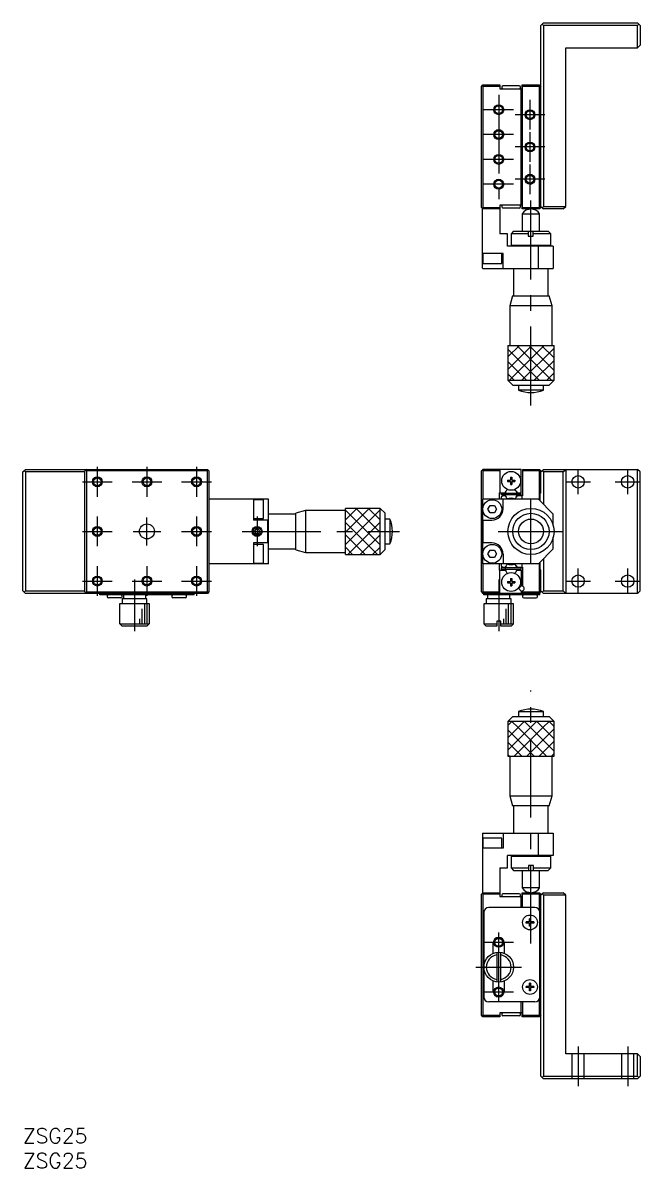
# Model space of a CAD drawing. Extents: x 0 to 266, y -8 to 223.
# Drawn here: x 0 to 124.4, y -8 to 222.8 of the extents above; entities that cross this region are included whole.
import ezdxf

# ---------------------------------------------------------------- set-up
doc = ezdxf.new("R2010")
doc.units = 0
doc.header["$LTSCALE"] = 0.5
doc.linetypes.add('CENTER', pattern=[50.8, 31.75, -6.35, 6.35, -6.35])
doc.linetypes.add('DASHED', pattern=[19.05, 12.7, -6.35])
for name, color, linetype in [('MSM_CENTER', 1, 'CENTER'), ('MSM_CONTINUOUS', 7, 'CONTINUOUS'), ('MSM_DASHED', 4, 'DASHED'), ('MSM_NARROW', 5, 'CONTINUOUS'), ('MSM_PART_NUMBER', 7, 'CONTINUOUS')]:
    doc.layers.add(name, color=color, linetype=linetype)
doc.styles.get("Standard").update_dxf_attribs({"font": 'txt.shx', "height": 3, "bigfont": 'bigfont.shx'})

# ---------------------------------------------------------------- blocks, each defined once
blk = doc.blocks.new('*U11')
at = {"layer": 'MSM_PART_NUMBER'}
blk.add_text('ZSG25', height=3, dxfattribs=at).set_placement((0, -3))
blk = doc.blocks.new('*U12')
at = {"layer": 'MSM_PART_NUMBER'}
blk.add_text('ZSG25', height=3, dxfattribs=at).set_placement((0, -8))

msp = doc.modelspace()

# ---------------------------------------------------------------- linework, layer by layer
at = {"layer": 'MSM_CENTER'}
for p, q in [((95.916778, 208.266882), (95.916778, 187.266882)), ((102.216778, 207.266882), (102.216778, 201.266882)), ((98.916778, 205.266882), (92.916778, 205.266882)), ((105.216778, 204.266882), (99.216778, 204.266882)), ((98.916778, 200.266882), (92.916778, 200.266882)), ((102.216778, 200.766882), (102.216778, 194.766882)), ((105.216778, 197.766882), (99.216778, 197.766882)), ((98.916778, 195.266882), (92.916778, 195.266882)), ((102.216778, 194.266882), (102.216778, 188.266882)), ((98.916778, 190.266882), (92.916778, 190.266882)), ((105.216778, 191.266882), (99.216778, 191.266882)), ((102.416778, 145.687381), (102.416778, 190.516882)), ((15, 133.291775), (15, 127.291775)), ((25, 133.291775), (25, 127.291775)), ((35, 133.291775), (35, 127.291775)), ((111.916778, 127.791775), (111.916778, 132.791775)), ((121.916778, 127.791775), (121.916778, 132.791775)), ((12, 130.291775), (18, 130.291775)), ((22, 130.291775), (28, 130.291775)), ((32, 130.291775), (38, 130.291775)), ((109.416778, 130.291775), (114.416778, 130.291775)), ((119.416778, 130.291775), (124.416778, 130.291775)), ((102.416778, 113.711775), (102.416778, 126.871775)), ((15, 123.291775), (15, 117.291775)), ((25, 117.491775), (25, 123.091775)), ((35, 123.291775), (35, 117.291775)), ((47.2, 123.291775), (47.2, 117.291775)), ((12, 120.291775), (18, 120.291775)), ((22.2, 120.291775), (27.8, 120.291775)), ((32, 120.291775), (38, 120.291775)), ((44.2, 120.291775), (75.900542, 120.291775)), ((95.836778, 120.291775), (108.996778, 120.291775)), ((15, 113.291775), (15, 107.291775)), ((25, 113.291775), (25, 107.291775)), ((35, 113.291775), (35, 107.291775)), ((111.916778, 107.791775), (111.916778, 112.791775)), ((121.916778, 107.791775), (121.916778, 112.791775)), ((12, 110.291775), (18, 110.291775)), ((22, 110.291775), (28, 110.291775)), ((22.5, 110.591124), (22.5, 100.191775)), ((32, 110.291775), (38, 110.291775)), ((95.916778, 110.591124), (95.916778, 100.191775)), ((109.416778, 110.291775), (114.416778, 110.291775)), ((119.416778, 110.291775), (124.416778, 110.291775)), ((102.416778, 37.25), (102.416778, 88.24509)), ((95.916778, 25.697615), (95.916778, 39.474798)), ((92.916778, 37.5), (98.916778, 37.5)), ((91.316778, 32.5), (100.516778, 32.5)), ((92.916778, 27.5), (98.916778, 27.5)), ((111.916778, 16.5), (111.916778, 8.5)), ((121.916778, 16.5), (121.916778, 8.5))]:
    msp.add_line(p, q, dxfattribs=at)
at = {"layer": 'MSM_CONTINUOUS'}
for p, q in [((104.916778, 222.766882), (104.416778, 222.266882)), ((104.416778, 185.566882), (104.416778, 222.266882)), ((104.666778, 222.516882), (104.916778, 222.266882)), ((104.916778, 222.766882), (123.916778, 222.766882)), ((104.916778, 222.266882), (104.916778, 185.766882)), ((123.916778, 222.266882), (104.916778, 222.266882)), ((124.416778, 222.266882), (123.916778, 222.766882)), ((123.916778, 222.266882), (124.166778, 222.516882)), ((123.916778, 217.766882), (123.916778, 222.266882)), ((124.416778, 222.266882), (124.416778, 218.266882)), ((109.416778, 217.766882), (123.916778, 217.766882)), ((109.416778, 185.766882), (109.416778, 217.766882)), ((123.916778, 217.766882), (124.416778, 218.266882)), ((92.416778, 209.966882), (92.716778, 210.266882)), ((92.716778, 209.966882), (92.566778, 210.116882)), ((92.716778, 210.266882), (96.116778, 210.266882)), ((96.116778, 210.266882), (96.116778, 209.466882)), ((100.066778, 210.066882), (96.766778, 210.066882)), ((100.616778, 209.466882), (100.616778, 210.266882)), ((100.616778, 210.266882), (104.116778, 210.266882)), ((100.716778, 185.266882), (100.716778, 210.266882)), ((104.116778, 210.266882), (104.416778, 209.966882)), ((104.266778, 210.116882), (104.116778, 209.966882)), ((92.416778, 185.566882), (92.416778, 209.966882)), ((92.716778, 209.966882), (92.716778, 185.566882)), ((96.116778, 209.966882), (92.716778, 209.966882)), ((96.116778, 209.466882), (100.616778, 209.466882)), ((96.516778, 209.816882), (96.516778, 209.716882)), ((100.316778, 209.716882), (100.316778, 209.816882)), ((100.416778, 186.066882), (100.416778, 209.466882)), ((104.116778, 209.966882), (100.716778, 209.966882)), ((104.116778, 185.566882), (104.116778, 209.966882)), ((92.716778, 185.266882), (92.416778, 185.566882)), ((92.566778, 185.416882), (92.716778, 185.566882)), ((96.116778, 185.266882), (92.616778, 185.266882)), ((92.616778, 173.366882), (92.616778, 185.266882)), ((92.716778, 185.566882), (96.116778, 185.566882)), ((100.616778, 186.066882), (96.116778, 186.066882)), ((96.116778, 186.066882), (96.116778, 180.266882)), ((96.516778, 185.816882), (96.516778, 185.716882)), ((100.066778, 185.466882), (96.766778, 185.466882)), ((100.316778, 185.716882), (100.316778, 185.816882)), ((100.616778, 185.266882), (100.616778, 186.066882)), ((104.116778, 185.266882), (100.616778, 185.266882)), ((100.716778, 185.566882), (104.116778, 185.566882)), ((104.116778, 185.566882), (104.266778, 185.416882)), ((104.416778, 185.566882), (104.116778, 185.266882)), ((104.416778, 185.766882), (104.916778, 185.266882)), ((104.916778, 185.766882), (104.666778, 185.516882)), ((104.916778, 185.766882), (109.416778, 185.766882)), ((108.916778, 185.266882), (104.916778, 185.266882)), ((108.916778, 185.266882), (109.416778, 185.766882)), ((100.666778, 184.266882), (104.166778, 184.266882)), ((100.666778, 184.266882), (100.666778, 180.766882)), ((104.166778, 180.766882), (104.166778, 184.266882)), ((97.716778, 180.266882), (96.116778, 180.266882)), ((97.716778, 177.766882), (97.716778, 180.266882)), ((98.916778, 180.766882), (98.416778, 180.266882)), ((101.880856, 180.266882), (98.416778, 180.266882)), ((98.416778, 180.266882), (98.416778, 177.966882)), ((98.916778, 180.766882), (105.916778, 180.766882)), ((101.885426, 180.766882), (101.880856, 180.266882)), ((101.880856, 180.266882), (101.880856, 179.766882)), ((102.880815, 180.266882), (102.885385, 180.766882)), ((106.416778, 180.266882), (102.880815, 180.266882)), ((102.880815, 179.766882), (102.880815, 180.266882)), ((106.416778, 180.266882), (105.916778, 180.766882)), ((106.416778, 177.966882), (106.416778, 180.266882)), ((106.916778, 177.766882), (97.716778, 177.766882)), ((98.416778, 177.966882), (98.616778, 177.766882)), ((98.416778, 177.966882), (106.416778, 177.966882)), ((101.880856, 179.766882), (102.880815, 179.766882)), ((103.916778, 173.266882), (103.916778, 177.766882)), ((106.216778, 177.766882), (106.416778, 177.966882)), ((106.916778, 177.766882), (106.916778, 173.266882)), ((96.816778, 176.266882), (92.616778, 176.266882)), ((92.716778, 176.266882), (92.716778, 174.266882)), ((96.516778, 174.266882), (96.516778, 176.266882)), ((96.816778, 173.266882), (96.816778, 176.266882)), ((92.616778, 173.366882), (92.716778, 173.266882)), ((92.716778, 174.266882), (96.516778, 174.266882)), ((92.716778, 173.266882), (106.916778, 173.266882)), ((98.916778, 173.266882), (98.916778, 167.766882)), ((105.916778, 167.766882), (105.916778, 173.266882)), ((98.716778, 167.766882), (98.166778, 165.766882)), ((98.716778, 167.766882), (106.116778, 167.766882)), ((106.666778, 165.766882), (106.116778, 167.766882)), ((106.666778, 165.766882), (98.166778, 165.766882)), ((98.166778, 165.766882), (98.166778, 157.766882)), ((106.666778, 157.766882), (106.666778, 165.766882)), ((97.766778, 157.766882), (107.066778, 157.766882)), ((97.766778, 157.766882), (97.766778, 150.766882)), ((107.066778, 150.766882), (107.066778, 157.766882)), ((97.766778, 150.766882), (98.766778, 149.766882)), ((97.766778, 150.766882), (107.066778, 150.766882)), ((106.066778, 149.766882), (107.066778, 150.766882)), ((98.766778, 149.766882), (106.066778, 149.766882)), ((99.916778, 149.766882), (99.916778, 148.766882)), ((104.916778, 148.766882), (99.916778, 148.766882)), ((104.916778, 148.766882), (104.916778, 149.766882)), ((0, 132.291775), (0.5, 132.791775)), ((0, 108.291775), (0, 132.291775)), ((0.25, 132.541775), (0.5, 132.291775)), ((0.5, 132.791775), (37.2, 132.791775)), ((0.5, 132.291775), (0.5, 108.291775)), ((12.5, 132.291775), (0.5, 132.291775)), ((12.8, 132.791775), (12.5, 132.491775)), ((12.5, 108.091775), (12.5, 132.491775)), ((12.65, 132.641775), (12.8, 132.491775)), ((37.2, 132.491775), (12.8, 132.491775)), ((12.8, 132.491775), (12.8, 108.091775)), ((37.2, 132.791775), (37.5, 132.491775)), ((37.2, 132.491775), (37.35, 132.641775)), ((37.2, 108.091775), (37.2, 132.491775)), ((37.5, 132.491775), (37.5, 108.091775)), ((92.416778, 132.491775), (92.716778, 132.791775)), ((92.416778, 108.091775), (92.416778, 132.491775)), ((92.716778, 132.491775), (92.566778, 132.641775)), ((100.416778, 132.791775), (92.716778, 132.791775)), ((92.716778, 132.491775), (92.716778, 126.791775)), ((96.116778, 132.491775), (92.716778, 132.491775)), ((96.116778, 132.791775), (96.116778, 128.091775)), ((100.416778, 128.091775), (100.416778, 132.791775)), ((100.716778, 132.791775), (104.116778, 132.791775)), ((100.716778, 132.791775), (100.716778, 127.491775)), ((104.116778, 132.491775), (100.716778, 132.491775)), ((104.116778, 132.791775), (104.416778, 132.491775)), ((104.266778, 132.641775), (104.116778, 132.491775)), ((104.116778, 126.591775), (104.116778, 132.491775)), ((104.416778, 132.291775), (104.916778, 132.791775)), ((104.416778, 128.091775), (104.416778, 132.491775)), ((104.666778, 132.541775), (104.916778, 132.291775)), ((104.916778, 132.791775), (123.916778, 132.791775)), ((108.916778, 132.291775), (104.916778, 132.291775)), ((104.916778, 132.291775), (104.916778, 125.791775)), ((108.916778, 132.291775), (109.416778, 132.791775)), ((108.916778, 108.291775), (108.916778, 132.291775)), ((109.416788, 132.791775), (109.416788, 107.791775)), ((123.916778, 107.791775), (123.916778, 132.791775)), ((124.416778, 132.291775), (123.916778, 132.791775)), ((124.416778, 108.291775), (124.416778, 132.291775)), ((97.666778, 130.616775), (98.291778, 130.616775)), ((97.666778, 130.616775), (97.666778, 130.366775)), ((97.666778, 130.366775), (98.291778, 130.366775)), ((98.291778, 131.241775), (98.541778, 131.241775)), ((98.291778, 131.241775), (98.291778, 130.616775)), ((98.291778, 130.366775), (98.291778, 129.741775)), ((98.291778, 129.741775), (98.541778, 129.741775)), ((98.541778, 131.241775), (98.541778, 130.616775)), ((98.541778, 130.616775), (99.166778, 130.616775)), ((98.541778, 130.366775), (98.541778, 129.741775)), ((98.541778, 130.366775), (99.166778, 130.366775)), ((99.166778, 130.616775), (99.166778, 130.366775)), ((96.016778, 128.091775), (97.215312, 128.091775)), ((96.016778, 128.091775), (96.016778, 126.791775)), ((96.416778, 127.941775), (96.416778, 127.641775)), ((100.416778, 127.941775), (96.416778, 127.941775)), ((100.416778, 127.641775), (96.416778, 127.641775)), ((96.716778, 127.491775), (96.416778, 127.191775)), ((96.416778, 127.191775), (96.416778, 126.791775)), ((97.215312, 127.491775), (96.716778, 127.491775)), ((97.215312, 128.091775), (97.385775, 128.387025)), ((97.215312, 127.491775), (97.385775, 127.196525)), ((99.447781, 128.387025), (99.618244, 128.091775)), ((99.618244, 127.491775), (99.447781, 127.196525)), ((99.618244, 128.091775), (100.416778, 128.091775)), ((100.716778, 127.491775), (99.618244, 127.491775)), ((100.416778, 127.641775), (100.416778, 127.941775)), ((100.616778, 126.791775), (100.616778, 127.491775)), ((104.416778, 128.091775), (104.216778, 127.891775)), ((104.216778, 127.891775), (104.216778, 126.491775)), ((49.5, 126.791775), (37.5, 126.791775)), ((46.5, 126.791775), (46.5, 122.591775)), ((48.5, 126.691775), (46.5, 126.691775)), ((48.5, 122.891853), (48.5, 126.691775)), ((49.5, 113.791775), (49.5, 126.791775)), ((65, 115.641775), (65, 124.941775)), ((72, 124.941775), (65, 124.941775)), ((73, 123.941775), (72, 124.941775)), ((72, 115.641775), (72, 124.941775)), ((103.916778, 126.791775), (92.616778, 126.791775)), ((92.616778, 126.791775), (92.616778, 113.791775)), ((93.750788, 124.799619), (94.190576, 125.545666)), ((94.176991, 124.045728), (93.750788, 124.799619)), ((94.190576, 125.545666), (95.056565, 125.537823)), ((95.482768, 124.783932), (95.042981, 124.037884)), ((95.056565, 125.537823), (95.482768, 124.783932)), ((96.816778, 124.891775), (96.816778, 126.791775)), ((103.916778, 126.791775), (106.916778, 123.791775)), ((46.5, 122.891775), (48.5, 122.891775)), ((49.5, 122.591775), (46.5, 122.591775)), ((49.4, 117.991775), (49.4, 122.591775)), ((55, 123.791775), (49.5, 123.791775)), ((57, 124.541775), (55, 123.991775)), ((55, 116.591775), (55, 123.991775)), ((65, 124.541775), (57, 124.541775)), ((57, 124.541775), (57, 116.041775)), ((73, 116.641775), (73, 123.941775)), ((74, 122.791775), (73, 122.791775)), ((74, 122.791775), (74, 117.791775)), ((92.616778, 122.591775), (94.516778, 122.591775)), ((92.716778, 122.591775), (92.716778, 117.991775)), ((95.042981, 124.037884), (94.176991, 124.045728)), ((106.916778, 121.463313), (106.916778, 123.791775)), ((46.940192, 120.741775), (46.680384, 120.291775)), ((46.680384, 120.291775), (46.940192, 119.841775)), ((46.940192, 120.741775), (47.459807, 120.741775)), ((47.459806, 120.741775), (47.719614, 120.291775)), ((47.719615, 120.291775), (47.459807, 119.841775)), ((46.5, 117.991775), (46.5, 113.791775)), ((49.5, 117.991775), (46.5, 117.991775)), ((48.5, 117.691775), (46.5, 117.691775)), ((47.459807, 119.841775), (46.940192, 119.841775)), ((48.5, 113.891853), (48.5, 117.691775)), ((73, 117.791775), (74, 117.791775)), ((94.516778, 117.991775), (92.616778, 117.991775)), ((106.916778, 116.791775), (106.916778, 119.120238)), ((49.5, 116.791775), (55, 116.791775)), ((55, 116.591775), (57, 116.041775)), ((57, 116.041775), (65, 116.041775)), ((65, 115.641775), (72, 115.641775)), ((72, 115.641775), (73, 116.641775)), ((93.750788, 115.799619), (94.190576, 116.545666)), ((94.176991, 115.045728), (93.750788, 115.799619)), ((94.190576, 116.545666), (95.056565, 116.537823)), ((95.482768, 115.783932), (95.042981, 115.037884)), ((95.056565, 116.537823), (95.482768, 115.783932)), ((96.816778, 115.691775), (96.816778, 113.791775)), ((106.916778, 116.791775), (103.916778, 113.791775)), ((49.5, 113.791775), (37.5, 113.791775)), ((46.5, 113.891775), (48.5, 113.891775)), ((103.916778, 113.791775), (92.616778, 113.791775)), ((92.716778, 113.791775), (92.716778, 108.091775)), ((95.042981, 115.037884), (94.176991, 115.045728)), ((96.016778, 113.791775), (96.016778, 112.491775)), ((96.416778, 113.791775), (96.416778, 113.391775)), ((96.416778, 113.391775), (96.716778, 113.091775)), ((96.716778, 113.091775), (97.215312, 113.091775)), ((97.385775, 113.387025), (97.215312, 113.091775)), ((99.447781, 113.387025), (99.618244, 113.091775)), ((99.618244, 113.091775), (100.716778, 113.091775)), ((100.616778, 113.091775), (100.616778, 113.791775)), ((100.716778, 113.091775), (100.716778, 109.268745)), ((104.116778, 108.091775), (104.116778, 113.991775)), ((104.216778, 114.091775), (104.216778, 112.691775)), ((104.916778, 114.791775), (104.916778, 108.291775)), ((96.016778, 112.491775), (97.215312, 112.491775)), ((96.116778, 107.791775), (96.116778, 112.491775)), ((96.416778, 112.941775), (96.416778, 112.641775)), ((100.416778, 112.941775), (96.416778, 112.941775)), ((100.416778, 112.641775), (96.416778, 112.641775)), ((97.215312, 112.491775), (97.385775, 112.196525)), ((98.291778, 110.841775), (98.541778, 110.841775)), ((98.291778, 110.841775), (98.291778, 110.216775)), ((98.541778, 110.841775), (98.541778, 110.216775)), ((99.447781, 112.196525), (99.618244, 112.491775)), ((99.618244, 112.491775), (100.416778, 112.491775)), ((100.416778, 112.641775), (100.416778, 112.941775)), ((100.416778, 112.491775), (100.416778, 109.268745)), ((104.216778, 112.691775), (104.416778, 112.491775)), ((104.416778, 108.091775), (104.416778, 112.491775)), ((97.666778, 110.216775), (98.291778, 110.216775)), ((97.666778, 110.216775), (97.666778, 109.966775)), ((97.666778, 109.966775), (98.291778, 109.966775)), ((98.291778, 109.966775), (98.291778, 109.341775)), ((98.291778, 109.341775), (98.541778, 109.341775)), ((98.541778, 110.216775), (99.166778, 110.216775)), ((98.541778, 109.966775), (98.541778, 109.341775)), ((98.541778, 109.966775), (99.166778, 109.966775)), ((99.166778, 110.216775), (99.166778, 109.966775)), ((0.5, 107.791775), (0, 108.291775)), ((0.5, 108.291775), (0.25, 108.041775)), ((0.5, 108.291775), (12.5, 108.291775)), ((37.2, 107.791775), (0.5, 107.791775)), ((12.5, 108.091775), (12.8, 107.791775)), ((12.65, 107.941775), (12.8, 108.091775)), ((12.8, 108.091775), (37.2, 108.091775)), ((15.5, 107.491775), (15.5, 107.791775)), ((34.5, 107.491775), (15.5, 107.491775)), ((17, 107.241775), (17, 107.141775)), ((19.75, 106.891775), (17.25, 106.891775)), ((20, 107.141775), (20, 107.241775)), ((20, 106.691775), (20, 105.691775)), ((25, 106.691775), (20, 106.691775)), ((20.25, 107.491775), (20.25, 106.691775)), ((24.75, 106.691775), (24.75, 107.491775)), ((25, 105.691775), (25, 106.691775)), ((30, 107.241775), (30, 107.141775)), ((32.75, 106.891775), (30.25, 106.891775)), ((33, 107.141775), (33, 107.241775)), ((34.5, 107.491775), (34.5, 107.791775)), ((37.2, 108.091775), (37.35, 107.941775)), ((37.5, 108.091775), (37.2, 107.791775)), ((92.416778, 108.091775), (92.716778, 107.791775)), ((92.566778, 107.941775), (92.716778, 108.091775)), ((92.716778, 108.091775), (96.116778, 108.091775)), ((104.216778, 107.791775), (92.716778, 107.791775)), ((92.916778, 107.491775), (92.916778, 107.791775)), ((104.216778, 107.491775), (92.916778, 107.491775)), ((93.416778, 106.691775), (93.416778, 105.691775)), ((98.416778, 106.691775), (93.416778, 106.691775)), ((93.666778, 107.491775), (93.666778, 106.691775)), ((98.166778, 106.691775), (98.166778, 107.491775)), ((98.416778, 105.691775), (98.416778, 106.691775)), ((100.416778, 108.314806), (100.416778, 107.791775)), ((100.716778, 108.314806), (100.716778, 107.791775)), ((100.716778, 108.091775), (104.116778, 108.091775)), ((100.716778, 107.241775), (100.716778, 107.141775)), ((100.966778, 106.891775), (103.466778, 106.891775)), ((103.716778, 107.141775), (103.716778, 107.241775)), ((104.116778, 108.091775), (104.266778, 107.941775)), ((104.116778, 107.791775), (104.416778, 108.091775)), ((104.216778, 107.491775), (104.216778, 107.791775)), ((104.916778, 107.791775), (104.416778, 108.291775)), ((104.916778, 108.291775), (104.666778, 108.041775)), ((104.916778, 108.291775), (108.916778, 108.291775)), ((123.916778, 107.791775), (104.916778, 107.791775)), ((109.416778, 107.791775), (108.916778, 108.291775)), ((124.416778, 108.291775), (123.916778, 107.791775)), ((19.5, 105.691775), (19.5, 102.191775)), ((25.5, 105.691775), (19.5, 105.691775)), ((25.5, 102.191775), (25.5, 105.691775)), ((92.916778, 105.691775), (92.916778, 101.691775)), ((98.916778, 105.691775), (92.916778, 105.691775)), ((98.916778, 101.691775), (98.916778, 105.691775)), ((19.526786, 102.191775), (19.5, 102.191775)), ((19.526786, 101.691775), (19.526786, 102.191775)), ((19.526786, 101.691775), (25.473213, 101.691775)), ((20.032207, 101.191775), (19.526786, 101.691775)), ((25.473213, 101.691775), (24.967792, 101.191775)), ((25.473213, 102.191775), (25.473213, 101.691775)), ((25.5, 102.191775), (25.473213, 102.191775)), ((92.916778, 101.691775), (93.416778, 101.191775)), ((92.916778, 101.691775), (95.516778, 101.691775)), ((95.516778, 102.191775), (95.516778, 101.191775)), ((96.316778, 102.191775), (95.516778, 102.191775)), ((96.316778, 101.191775), (96.316778, 102.191775)), ((96.316778, 101.691775), (98.916778, 101.691775)), ((98.416778, 101.191775), (98.916778, 101.691775)), ((24.967792, 101.191775), (20.032207, 101.191775)), ((95.516778, 101.191775), (93.416778, 101.191775)), ((98.416778, 101.191775), (96.316778, 101.191775)), ((99.916778, 84), (99.916778, 83)), ((99.916778, 84), (104.916778, 84)), ((104.916778, 83), (104.916778, 84)), ((98.766778, 83), (97.766778, 82)), ((107.066778, 82), (97.766778, 82)), ((97.766778, 82), (97.766778, 75)), ((98.766778, 83), (106.066778, 83)), ((107.066778, 82), (106.066778, 83)), ((107.066778, 75), (107.066778, 82)), ((97.766778, 75), (107.066778, 75)), ((98.166778, 75), (98.166778, 67)), ((106.666778, 67), (106.666778, 75)), ((98.166778, 67), (98.716778, 65)), ((98.166778, 67), (106.666778, 67)), ((106.116778, 65), (106.666778, 67)), ((106.116778, 65), (98.716778, 65)), ((98.916778, 65), (98.916778, 59.5)), ((105.916778, 59.5), (105.916778, 65)), ((92.716778, 59.5), (92.616778, 59.4)), ((92.616778, 59.4), (92.616778, 47.5)), ((92.716778, 59.5), (106.916778, 59.5)), ((92.716778, 58.5), (92.716778, 56.5)), ((96.516778, 58.5), (92.716778, 58.5)), ((96.516778, 56.5), (96.516778, 58.5)), ((96.816778, 59.5), (96.816778, 56.5)), ((103.916778, 55), (103.916778, 59.5)), ((106.916778, 59.5), (106.916778, 55)), ((96.816778, 56.5), (92.616778, 56.5)), ((97.716778, 52.5), (97.716778, 55)), ((106.916778, 55), (97.716778, 55)), ((98.616778, 55), (98.416778, 54.8)), ((106.416778, 54.8), (98.416778, 54.8)), ((98.416778, 54.8), (98.416778, 52.5)), ((106.416778, 54.8), (106.216778, 55)), ((106.416778, 52.5), (106.416778, 54.8)), ((96.116778, 52.5), (97.716778, 52.5)), ((96.116778, 52.5), (96.116778, 46.7)), ((98.416778, 52.5), (101.952741, 52.5)), ((98.416778, 52.5), (98.916778, 52)), ((98.916778, 52), (105.916778, 52)), ((100.666778, 52), (100.666778, 48.5)), ((101.952741, 52.5), (101.948171, 52)), ((102.9527, 53), (101.952741, 53)), ((101.952741, 53), (101.952741, 52.5)), ((102.94813, 52), (102.9527, 52.5)), ((102.9527, 52.5), (102.9527, 53)), ((102.9527, 52.5), (106.416778, 52.5)), ((104.166778, 48.5), (104.166778, 52)), ((105.916778, 52), (106.416778, 52.5)), ((104.166778, 48.5), (100.666778, 48.5)), ((92.416778, 47.2), (92.716778, 47.5)), ((92.416778, 22.8), (92.416778, 47.2)), ((92.716778, 47.2), (92.566778, 47.35)), ((92.616778, 47.5), (96.116778, 47.5)), ((92.716778, 47.2), (92.716778, 22.8)), ((96.116778, 47.2), (92.716778, 47.2)), ((96.116778, 46.7), (100.616778, 46.7)), ((96.516778, 47.05), (96.516778, 46.95)), ((100.066778, 47.3), (96.766778, 47.3)), ((100.316778, 46.95), (100.316778, 47.05)), ((100.416778, 44.5), (100.416778, 46.7)), ((100.616778, 46.7), (100.616778, 47.5)), ((100.616778, 47.5), (104.116778, 47.5)), ((100.716778, 44.5), (100.716778, 47.5)), ((104.116778, 47.2), (100.716778, 47.2)), ((104.116778, 47.5), (104.416778, 47.2)), ((104.266778, 47.35), (104.116778, 47.2)), ((104.116778, 43.93589), (104.116778, 47.2)), ((104.916778, 47.5), (104.416778, 47)), ((104.416778, 10.5), (104.416778, 47.2)), ((104.666778, 47.25), (104.916778, 47)), ((104.916778, 47.5), (108.916778, 47.5)), ((104.916778, 47), (104.916778, 10.5)), ((109.416778, 47), (104.916778, 47)), ((109.416778, 47), (108.916778, 47.5)), ((109.416778, 15), (109.416778, 47)), ((103.216778, 44.5), (93.916778, 44.5)), ((92.916778, 43.5), (92.916778, 26.5)), ((101.466778, 41.375), (101.466778, 41.625)), ((102.091778, 41.625), (101.466778, 41.625)), ((102.091778, 41.625), (102.091778, 42.25)), ((102.341778, 42.25), (102.091778, 42.25)), ((102.341778, 42.25), (102.341778, 41.625)), ((102.966778, 41.625), (102.341778, 41.625)), ((102.966778, 41.625), (102.966778, 41.375)), ((104.216778, 26.5), (104.216778, 43.5)), ((102.091778, 41.375), (101.466778, 41.375)), ((102.091778, 40.75), (102.091778, 41.375)), ((102.341778, 40.75), (102.091778, 40.75)), ((102.341778, 41.375), (102.341778, 40.75)), ((102.966778, 41.375), (102.341778, 41.375)), ((94.816778, 35.291057), (94.816778, 37.4)), ((97.016778, 37.4), (97.016778, 35.291057)), ((95.516778, 35.473214), (95.516778, 29.526786)), ((96.316778, 29.526786), (96.316778, 35.473214)), ((94.816778, 27.6), (94.816778, 29.708943)), ((97.016778, 29.708943), (97.016778, 27.6)), ((101.466778, 28.375), (101.466778, 28.625)), ((102.091778, 28.625), (101.466778, 28.625)), ((102.091778, 28.375), (101.466778, 28.375)), ((102.091778, 28.625), (102.091778, 29.25)), ((102.341778, 29.25), (102.091778, 29.25)), ((102.091778, 27.75), (102.091778, 28.375)), ((102.341778, 27.75), (102.091778, 27.75)), ((102.341778, 29.25), (102.341778, 28.625)), ((102.966778, 28.625), (102.341778, 28.625)), ((102.341778, 28.375), (102.341778, 27.75)), ((102.966778, 28.375), (102.341778, 28.375)), ((102.966778, 28.625), (102.966778, 28.375)), ((103.216778, 25.5), (93.916778, 25.5)), ((100.416778, 23.3), (100.416778, 25.5)), ((100.716778, 25.5), (100.716778, 22.5)), ((104.116778, 22.8), (104.116778, 26.06411)), ((100.616778, 23.3), (96.116778, 23.3)), ((96.116778, 23.3), (96.116778, 22.5)), ((100.616778, 22.5), (100.616778, 23.3)), ((92.716778, 22.5), (92.416778, 22.8)), ((92.566778, 22.65), (92.716778, 22.8)), ((92.716778, 22.8), (96.116778, 22.8)), ((96.116778, 22.5), (92.716778, 22.5)), ((96.516778, 23.05), (96.516778, 22.95)), ((100.066778, 22.7), (96.766778, 22.7)), ((100.316778, 22.95), (100.316778, 23.05)), ((104.116778, 22.5), (100.616778, 22.5)), ((100.716778, 22.8), (104.116778, 22.8)), ((104.116778, 22.8), (104.266778, 22.65)), ((104.416778, 22.8), (104.116778, 22.5)), ((123.916778, 15), (109.416778, 15)), ((123.916778, 10.5), (123.916778, 15)), ((124.416778, 14.5), (123.916778, 15)), ((124.416778, 14.5), (124.416778, 10.5)), ((104.416778, 10.5), (104.916778, 10)), ((104.916778, 10.5), (104.666778, 10.25)), ((104.916778, 10.5), (123.916778, 10.5)), ((123.916778, 10), (104.916778, 10)), ((124.166778, 10.25), (123.916778, 10.5)), ((123.916778, 10), (124.416778, 10.5))]:
    msp.add_line(p, q, dxfattribs=at)
for centre, radius in [((95.916778, 205.266882), 0.7835), ((102.216778, 204.266882), 0.7835), ((95.916778, 200.266882), 0.7835), ((102.216778, 197.766882), 0.7835), ((95.916778, 195.266882), 0.7835), ((102.216778, 191.266882), 0.7835), ((95.916778, 190.266882), 0.7835), ((98.416778, 130.491775), 1.9), ((111.916778, 130.291775), 1.25), ((121.916778, 130.291775), 1.25), ((15, 130.291775), 0.7835), ((25, 130.291775), 0.7835), ((35, 130.291775), 0.7835), ((94.616778, 124.791775), 1.9), ((102.416778, 120.291775), 4.65), ((102.416778, 120.291775), 3.65), ((102.416778, 120.291775), 2.5), ((15, 120.291775), 0.7835), ((25, 120.291775), 1.5), ((35, 120.291775), 0.7835), ((47.2, 120.291775), 0.8), ((94.616778, 115.791775), 1.9), ((15, 110.291775), 0.7835), ((25, 110.291775), 0.7835), ((35, 110.291775), 0.7835), ((98.416778, 110.091775), 1.9), ((111.916778, 110.291775), 1.25), ((121.916778, 110.291775), 1.25), ((102.216778, 41.5), 1.5), ((95.916778, 37.5), 0.7835), ((95.916778, 32.5), 3), ((102.216778, 28.5), 1.5), ((95.916778, 27.5), 0.7835)]:
    msp.add_circle(centre, radius, dxfattribs=at)
for centre, radius, start, end in [((96.766778, 209.816882), 0.25, 90, 180), ((100.066778, 209.816882), 0.25, 0, 90), ((96.766778, 209.716882), 0.25, 180, 270), ((100.066778, 209.716882), 0.25, 270, 0), ((96.766778, 185.816882), 0.25, 90, 180), ((96.766778, 185.716882), 0.25, 180, 270), ((100.066778, 185.816882), 0.25, 0, 90), ((100.066778, 185.716882), 0.25, 270, 0), ((102.416778, 183.235632), 2.03125, 30.510237, 149.489763), ((102.416778, 154.766882), 6.5, 247.380135, 292.619865), ((98.416778, 127.791774), 1.1905, 150, 180), ((98.416778, 127.791774), 1.1905, 187.238411, 210), ((98.416778, 127.791775), 1.1905, 135, 150), ((98.416778, 127.791775), 1.1905, 210, 225), ((98.416778, 125.091775), 1.9, 63.474648, 116.525352), ((98.507778, 127.699635), 1.32, 128.260088, 134.965001), ((98.507778, 127.883916), 1.32, 225.034999, 231.739912), ((98.416778, 127.791774), 1.1905, 224.999966, 232.456922), ((98.416778, 127.791774), 1.1905, 127.542976, 134.643568), ((98.416778, 127.791774), 1.1905, 7.238377, 52.457024), ((98.416778, 127.791774), 1.1905, 307.543078, 314.642946), ((98.325778, 127.699635), 1.32, 45.034999, 51.739912), ((98.325778, 127.883916), 1.32, 308.260088, 314.965001), ((98.416778, 127.791775), 1.1905, 315, 330), ((98.416778, 127.791774), 1.1905, 330.000042, 352.76162), ((94.516778, 124.891775), 2.3, 270, 0), ((68, 120.291775), 6.5, 337.380135, 22.619865), ((47.2, 120.291775), 0.5, 124.158067, 175.841933), ((47.2, 120.291775), 0.5, 184.158067, 235.841933), ((47.2, 120.291775), 0.5, 64.158067, 115.841933), ((47.2, 120.291775), 0.5, 4.158067, 55.841933), ((47.2, 120.291775), 0.5, 304.158067, 355.841933), ((47.2, 120.291775), 0.5, 244.158067, 295.841933), ((94.516778, 115.691775), 2.3, 0, 90), ((98.416778, 112.791774), 1.1905, 150, 180), ((98.416778, 112.791775), 1.1905, 135, 150), ((98.416778, 115.491775), 1.9, 243.474648, 296.525352), ((98.507778, 112.699635), 1.32, 128.260088, 134.965001), ((98.416778, 112.791774), 1.1905, 127.542976, 134.643568), ((98.416778, 112.791774), 1.1905, 30.000042, 52.457024), ((98.325778, 112.699635), 1.32, 45.034999, 51.739912), ((98.416778, 112.791774), 1.1905, 7.238393, 30), ((98.416778, 112.791774), 1.1905, 187.238411, 210), ((98.416778, 112.791775), 1.1905, 210, 225), ((98.507778, 112.883916), 1.32, 225.034999, 231.739912), ((98.416778, 112.791774), 1.1905, 224.999966, 232.456922), ((98.416778, 112.791774), 1.1905, 307.543078, 314.642947), ((98.325778, 112.883916), 1.32, 308.260088, 314.965001), ((98.416778, 112.791775), 1.1905, 315, 330), ((98.416778, 112.791774), 1.1905, 330.000042, 352.761616), ((100.566778, 108.791775), 0.5, 107.457603, 252.542397), ((100.566778, 108.791775), 0.5, 287.457603, 72.542397), ((17.25, 107.241775), 0.25, 90, 180), ((17.25, 107.141775), 0.25, 180, 270), ((19.75, 107.241775), 0.25, 0, 90), ((19.75, 107.141775), 0.25, 270, 0), ((30.25, 107.241775), 0.25, 90, 180), ((30.25, 107.141775), 0.25, 180, 270), ((32.75, 107.241775), 0.25, 0, 90), ((32.75, 107.141775), 0.25, 270, 0), ((100.966778, 107.241775), 0.25, 90, 180), ((100.966778, 107.141775), 0.25, 180, 270), ((103.466778, 107.241775), 0.25, 0, 90), ((103.466778, 107.141775), 0.25, 270, 0), ((102.416778, 78), 6.5, 67.380135, 112.619865), ((102.416778, 49.53125), 2.03125, 210.510237, 329.489763), ((96.766778, 47.05), 0.25, 90, 180), ((96.766778, 46.95), 0.25, 180, 270), ((100.066778, 47.05), 0.25, 0, 90), ((100.066778, 46.95), 0.25, 270, 0), ((93.916778, 43.5), 1, 90, 180), ((103.216778, 43.5), 1, 0, 90), ((95.916778, 37.4), 1.1, 0, 180), ((95.916778, 32.5), 2.5, 99.206896, 260.793104), ((95.916778, 32.5), 2.5, 279.206896, 80.793104), ((93.916778, 26.5), 1, 180, 270), ((95.916778, 27.6), 1.1, 180, 0), ((103.216778, 26.5), 1, 270, 0), ((96.766778, 23.05), 0.25, 90, 180), ((100.066778, 23.05), 0.25, 0, 90), ((96.766778, 22.95), 0.25, 180, 270), ((100.066778, 22.95), 0.25, 270, 0)]:
    msp.add_arc(centre, radius, start, end, dxfattribs=at)
at = {"layer": 'MSM_DASHED'}
for p, q in [((110.666778, 15), (110.666778, 10)), ((113.166778, 10), (113.166778, 15)), ((120.666778, 15), (120.666778, 10)), ((123.166778, 10), (123.166778, 15))]:
    msp.add_line(p, q, dxfattribs=at)
at = {"layer": 'MSM_NARROW'}
for p, q in [((101.890009, 179.766882), (101.890009, 180.766882)), ((97.766778, 155.445932), (100.087729, 157.766882)), ((97.766778, 152.945932), (102.587729, 157.766882)), ((97.766778, 157.046927), (104.046823, 150.766882)), ((98.087729, 150.766882), (105.087729, 157.766882)), ((99.546823, 157.766882), (106.546823, 150.766882)), ((100.587729, 150.766882), (107.066778, 157.245932)), ((102.046823, 157.766882), (107.066778, 152.746927)), ((104.546823, 157.766882), (107.066778, 155.246927)), ((107.046823, 157.766882), (107.066778, 157.746927)), ((103.087729, 150.766882), (107.066778, 154.745932)), ((97.766778, 154.546927), (101.546823, 150.766882)), ((97.766778, 152.046927), (99.046823, 150.766882)), ((105.587729, 150.766882), (107.066778, 152.245932)), ((65, 122.637483), (67.304292, 124.941775)), ((65, 120.137483), (69.804292, 124.941775)), ((65, 117.637483), (72, 124.637483)), ((67.163815, 124.941775), (72, 120.10559)), ((69.663815, 124.941775), (72, 122.60559)), ((65, 124.60559), (72, 117.60559)), ((65, 122.10559), (71.463815, 115.641775)), ((65.504292, 115.641775), (72, 122.137483)), ((65, 119.60559), (68.963815, 115.641775)), ((68.004292, 115.641775), (72, 119.637483)), ((65, 117.10559), (66.463815, 115.641775)), ((70.504292, 115.641775), (72, 117.137483)), ((23.999999, 104.691775), (23.999999, 101.691775)), ((24.499999, 105.691775), (24.499999, 101.691775)), ((24.999999, 105.691775), (24.999999, 101.691775)), ((97.416778, 101.691775), (97.416778, 104.691775)), ((97.916778, 101.691775), (97.916778, 105.691775)), ((98.416778, 101.691775), (98.416778, 105.691775)), ((23.499999, 102.691775), (23.499999, 101.691775)), ((96.916778, 101.691775), (96.916778, 102.691775)), ((97.766778, 81.212814), (98.553964, 82)), ((97.766778, 78.712814), (101.053964, 82)), ((97.766778, 76.212814), (103.553964, 82)), ((98.580588, 82), (99.817276, 80.763312)), ((101.080588, 82), (102.317276, 80.763312)), ((103.580588, 82), (104.817276, 80.763312)), ((104.817276, 80.763312), (106.053964, 82)), ((106.080588, 82), (107.066778, 81.01381)), ((97.766778, 80.31381), (103.080588, 75)), ((99.053964, 75), (104.817276, 80.763312)), ((99.817276, 80.763312), (105.580588, 75)), ((101.553964, 75), (107.066778, 80.512814)), ((102.317276, 80.763312), (107.066778, 76.01381)), ((104.817276, 80.763312), (107.066778, 78.51381)), ((97.766778, 77.81381), (100.580588, 75)), ((104.053964, 75), (107.066778, 78.012814)), ((97.766778, 75.31381), (98.080588, 75)), ((106.553964, 75), (107.066778, 75.512814))]:
    msp.add_line(p, q, dxfattribs=at)
for centre in [(95.916778, 205.266882), (102.216778, 204.266882), (95.916778, 200.266882), (102.216778, 197.766882), (95.916778, 195.266882), (102.216778, 191.266882), (95.916778, 190.266882), (15, 130.291775), (25, 130.291775), (35, 130.291775), (15, 120.291775), (35, 120.291775), (47.2, 120.291775), (15, 110.291775), (25, 110.291775), (35, 110.291775), (95.916778, 37.5), (95.916778, 27.5)]:
    msp.add_circle(centre, 1, dxfattribs=at)

# ---------------------------------------------------------------- block references
at = {"layer": 'MSM_CONTINUOUS'}
for name in ['*U11', '*U12']:
    msp.add_blockref(name, (0, 0), dxfattribs=at)

doc.saveas('drawing.dxf')
